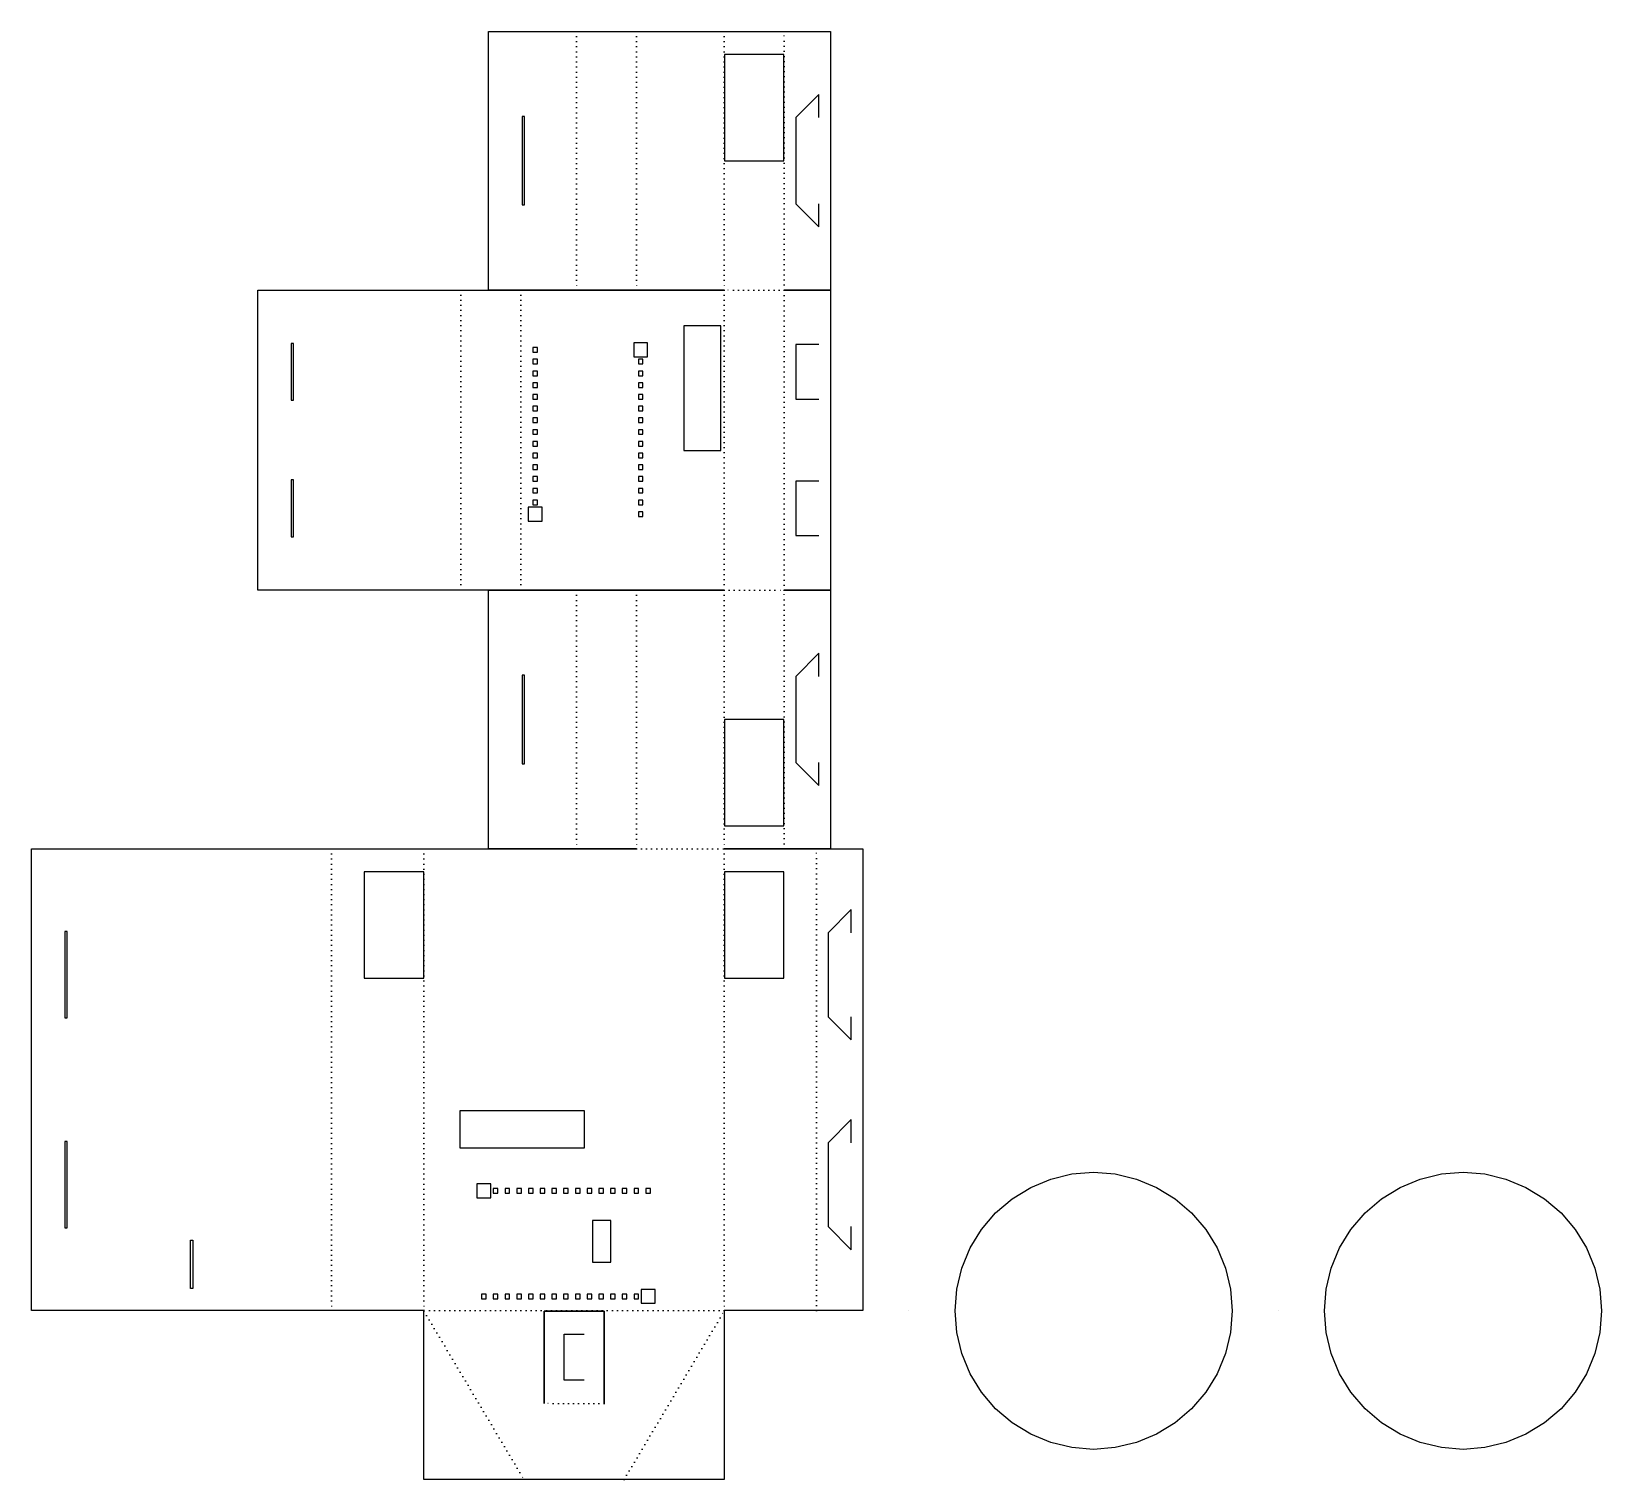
# Model space of a CAD drawing. Extents: x 0 to 340, y 0 to 314.
import ezdxf

# ---------------------------------------------------------------- set-up
doc = ezdxf.new("R2010")
doc.units = 0
doc.linetypes.add('DOTTED', pattern=[1, 0, -1])
for name, color, linetype in [('-135', 1, 'CONTINUOUS'), ('-90', 1, 'CONTINUOUS'), ('180', 1, 'CONTINUOUS'), ('90', 1, 'CONTINUOUS')]:
    doc.layers.add(name, color=color, linetype=linetype)

msp = doc.modelspace()

# ---------------------------------------------------------------- linework, layer by layer
at = {"layer": '-135', "color": 1, "linetype": 'DOTTED'}
for p, q in [((85, 36.5), (106.67, 0)), ((128.33, 0), (150, 36.5))]:
    msp.add_line(p, q, dxfattribs=at)
at = {"layer": '-90', "color": 1, "linetype": 'DOTTED'}
for p, q in [((118, 313.6), (118, 257.6)), ((131, 313.6), (131, 257.6)), ((150, 313.6), (150, 257.6)), ((163, 257.6), (163, 313.6)), ((163, 257.6), (150, 257.6)), ((118, 192.6), (118, 136.6)), ((131, 192.6), (131, 136.6)), ((150, 192.6), (150, 136.6)), ((150, 192.6), (163, 192.6)), ((163, 136.6), (163, 192.6))]:
    msp.add_line(p, q, dxfattribs=at)
at = {"layer": '180', "color": 1, "linetype": 'DOTTED'}
msp.add_line((131, 136.6), (150, 136.6), dxfattribs=at)
at = {"layer": '90', "color": 1, "linetype": 'DOTTED'}
for p, q in [((93, 257.6), (93, 192.6)), ((106, 257.6), (106, 192.6)), ((150, 257.6), (150, 192.6)), ((163, 192.6), (163, 257.6)), ((65, 136.6), (65, 36.6)), ((85, 136.6), (85, 36.6)), ((150, 136.6), (150, 36.6)), ((170, 36.6), (170, 136.6)), ((150, 36.6), (85, 36.6)), ((124, 16.5), (111, 16.5))]:
    msp.add_line(p, q, dxfattribs=at)
at = {"layer": 'cut', "color": 5}
for p, q in [((99, 313.6), (118, 313.6)), ((99, 257.6), (99, 313.6)), ((118, 313.6), (131, 313.6)), ((131, 313.6), (150, 313.6)), ((150, 313.6), (163, 313.6)), ((163, 313.6), (173, 313.6)), ((173, 313.6), (173, 257.6)), ((162.94, 308.6), (150.06, 308.6)), ((150.06, 308.6), (150.06, 285.6)), ((162.94, 285.6), (162.94, 308.6)), ((170.5, 299.93), (165.5, 294.93)), ((170.5, 294.93), (170.5, 299.93)), ((106.75, 295.18), (106.25, 295.18)), ((106.25, 295.18), (106.25, 276.02)), ((106.75, 276.02), (106.75, 295.18)), ((165.5, 294.93), (165.5, 276.27)), ((150.06, 285.6), (162.94, 285.6)), ((106.25, 276.02), (106.75, 276.02)), ((165.5, 276.27), (170.5, 271.27)), ((170.5, 271.27), (170.5, 276.27)), ((49, 257.6), (93, 257.6)), ((49, 192.6), (49, 257.6)), ((93, 257.6), (106, 257.6)), ((118, 257.6), (99, 257.6)), ((106, 257.6), (150, 257.6)), ((131, 257.6), (118, 257.6)), ((150, 257.6), (131, 257.6)), ((173, 257.6), (163, 257.6)), ((163, 257.6), (173, 257.6)), ((173, 257.6), (173, 192.6)), ((149.25, 249.85), (141.25, 249.85)), ((141.25, 249.85), (141.25, 222.85)), ((149.25, 222.85), (149.25, 249.85)), ((56.75, 246.03), (56.25, 246.03)), ((56.25, 246.03), (56.25, 233.71)), ((56.75, 233.71), (56.75, 246.03)), ((109.57, 245.13), (108.57, 245.13)), ((108.57, 245.13), (108.57, 244.13)), ((109.57, 244.13), (109.57, 245.13)), ((133.43, 246.13), (130.43, 246.13)), ((130.43, 246.13), (130.43, 243.13)), ((133.43, 243.13), (133.43, 246.13)), ((170.5, 245.78), (165.5, 245.78)), ((165.5, 245.78), (165.5, 233.96)), ((108.57, 244.13), (109.57, 244.13)), ((109.57, 242.59), (108.57, 242.59)), ((108.57, 242.59), (108.57, 241.59)), ((108.57, 241.59), (109.57, 241.59)), ((109.57, 241.59), (109.57, 242.59)), ((130.43, 243.13), (133.43, 243.13)), ((132.43, 242.59), (131.43, 242.59)), ((131.43, 242.59), (131.43, 241.59)), ((131.43, 241.59), (132.43, 241.59)), ((132.43, 241.59), (132.43, 242.59)), ((109.57, 240.05), (108.57, 240.05)), ((108.57, 240.05), (108.57, 239.05)), ((108.57, 239.05), (109.57, 239.05)), ((109.57, 239.05), (109.57, 240.05)), ((132.43, 240.05), (131.43, 240.05)), ((131.43, 240.05), (131.43, 239.05)), ((131.43, 239.05), (132.43, 239.05)), ((132.43, 239.05), (132.43, 240.05)), ((109.57, 237.51), (108.57, 237.51)), ((108.57, 237.51), (108.57, 236.51)), ((108.57, 236.51), (109.57, 236.51)), ((109.57, 234.97), (108.57, 234.97)), ((108.57, 234.97), (108.57, 233.97)), ((109.57, 236.51), (109.57, 237.51)), ((109.57, 233.97), (109.57, 234.97)), ((132.43, 237.51), (131.43, 237.51)), ((131.43, 237.51), (131.43, 236.51)), ((131.43, 236.51), (132.43, 236.51)), ((132.43, 234.97), (131.43, 234.97)), ((131.43, 234.97), (131.43, 233.97)), ((132.43, 236.51), (132.43, 237.51)), ((132.43, 233.97), (132.43, 234.97)), ((56.25, 233.71), (56.75, 233.71)), ((108.57, 233.97), (109.57, 233.97)), ((109.57, 232.43), (108.57, 232.43)), ((108.57, 232.43), (108.57, 231.43)), ((108.57, 231.43), (109.57, 231.43)), ((109.57, 231.43), (109.57, 232.43)), ((131.43, 233.97), (132.43, 233.97)), ((132.43, 232.43), (131.43, 232.43)), ((131.43, 232.43), (131.43, 231.43)), ((131.43, 231.43), (132.43, 231.43)), ((132.43, 231.43), (132.43, 232.43)), ((165.5, 233.96), (170.5, 233.96)), ((109.57, 229.89), (108.57, 229.89)), ((108.57, 229.89), (108.57, 228.89)), ((108.57, 228.89), (109.57, 228.89)), ((109.57, 228.89), (109.57, 229.89)), ((132.43, 229.89), (131.43, 229.89)), ((131.43, 229.89), (131.43, 228.89)), ((131.43, 228.89), (132.43, 228.89)), ((132.43, 228.89), (132.43, 229.89)), ((109.57, 227.35), (108.57, 227.35)), ((108.57, 227.35), (108.57, 226.35)), ((108.57, 226.35), (109.57, 226.35)), ((109.57, 224.81), (108.57, 224.81)), ((108.57, 224.81), (108.57, 223.81)), ((109.57, 226.35), (109.57, 227.35)), ((109.57, 223.81), (109.57, 224.81)), ((132.43, 227.35), (131.43, 227.35)), ((131.43, 227.35), (131.43, 226.35)), ((131.43, 226.35), (132.43, 226.35)), ((132.43, 224.81), (131.43, 224.81)), ((131.43, 224.81), (131.43, 223.81)), ((132.43, 226.35), (132.43, 227.35)), ((132.43, 223.81), (132.43, 224.81)), ((108.57, 223.81), (109.57, 223.81)), ((109.57, 222.27), (108.57, 222.27)), ((108.57, 222.27), (108.57, 221.27)), ((108.57, 221.27), (109.57, 221.27)), ((109.57, 221.27), (109.57, 222.27)), ((131.43, 223.81), (132.43, 223.81)), ((132.43, 222.27), (131.43, 222.27)), ((131.43, 222.27), (131.43, 221.27)), ((131.43, 221.27), (132.43, 221.27)), ((132.43, 221.27), (132.43, 222.27)), ((141.25, 222.85), (149.25, 222.85)), ((109.57, 219.73), (108.57, 219.73)), ((108.57, 219.73), (108.57, 218.73)), ((108.57, 218.73), (109.57, 218.73)), ((109.57, 218.73), (109.57, 219.73)), ((132.43, 219.73), (131.43, 219.73)), ((131.43, 219.73), (131.43, 218.73)), ((131.43, 218.73), (132.43, 218.73)), ((132.43, 218.73), (132.43, 219.73)), ((56.75, 216.49), (56.25, 216.49)), ((56.25, 216.49), (56.25, 204.17)), ((56.75, 204.17), (56.75, 216.49)), ((109.57, 217.19), (108.57, 217.19)), ((108.57, 217.19), (108.57, 216.19)), ((108.57, 216.19), (109.57, 216.19)), ((109.57, 214.65), (108.57, 214.65)), ((108.57, 214.65), (108.57, 213.65)), ((109.57, 216.19), (109.57, 217.19)), ((109.57, 213.65), (109.57, 214.65)), ((132.43, 217.19), (131.43, 217.19)), ((131.43, 217.19), (131.43, 216.19)), ((131.43, 216.19), (132.43, 216.19)), ((132.43, 214.65), (131.43, 214.65)), ((131.43, 214.65), (131.43, 213.65)), ((132.43, 216.19), (132.43, 217.19)), ((132.43, 213.65), (132.43, 214.65)), ((170.5, 216.24), (165.5, 216.24)), ((165.5, 216.24), (165.5, 204.42)), ((108.57, 213.65), (109.57, 213.65)), ((109.57, 212.11), (108.57, 212.11)), ((108.57, 212.11), (108.57, 211.11)), ((108.57, 211.11), (109.57, 211.11)), ((109.57, 211.11), (109.57, 212.11)), ((131.43, 213.65), (132.43, 213.65)), ((132.43, 212.11), (131.43, 212.11)), ((131.43, 212.11), (131.43, 211.11)), ((131.43, 211.11), (132.43, 211.11)), ((132.43, 211.11), (132.43, 212.11)), ((110.57, 210.57), (107.57, 210.57)), ((107.57, 210.57), (107.57, 207.57)), ((107.57, 207.57), (110.57, 207.57)), ((110.57, 207.57), (110.57, 210.57)), ((132.43, 209.57), (131.43, 209.57)), ((131.43, 209.57), (131.43, 208.57)), ((131.43, 208.57), (132.43, 208.57)), ((132.43, 208.57), (132.43, 209.57)), ((56.25, 204.17), (56.75, 204.17)), ((165.5, 204.42), (170.5, 204.42)), ((93, 192.6), (49, 192.6)), ((106, 192.6), (93, 192.6)), ((99, 192.6), (118, 192.6)), ((99, 136.6), (99, 192.6)), ((150, 192.6), (106, 192.6)), ((118, 192.6), (131, 192.6)), ((131, 192.6), (150, 192.6)), ((173, 192.6), (163, 192.6)), ((163, 192.6), (173, 192.6)), ((173, 192.6), (173, 136.6)), ((170.5, 178.93), (165.5, 173.93)), ((170.5, 173.93), (170.5, 178.93)), ((106.75, 174.18), (106.25, 174.18)), ((106.25, 174.18), (106.25, 155.02)), ((106.75, 155.02), (106.75, 174.18)), ((165.5, 173.93), (165.5, 155.27)), ((162.94, 164.6), (150.06, 164.6)), ((150.06, 164.6), (150.06, 141.6)), ((162.94, 141.6), (162.94, 164.6)), ((106.25, 155.02), (106.75, 155.02)), ((165.5, 155.27), (170.5, 150.27)), ((170.5, 150.27), (170.5, 155.27)), ((150.06, 141.6), (162.94, 141.6)), ((0, 136.6), (65, 136.6)), ((0, 36.6), (0, 136.6)), ((65, 136.6), (85, 136.6)), ((85, 136.6), (104, 136.6)), ((85, 136.6), (85, 136.6)), ((118, 136.6), (99, 136.6)), ((104, 136.6), (131, 136.6)), ((131, 136.6), (118, 136.6)), ((150, 136.6), (150, 136.6)), ((163, 136.6), (150, 136.6)), ((150, 136.6), (170, 136.6)), ((173, 136.6), (163, 136.6)), ((170, 136.6), (180, 136.6)), ((180, 136.6), (180, 36.6)), ((84.94, 131.6), (72.07, 131.6)), ((72.07, 131.6), (72.07, 108.6)), ((84.94, 108.6), (84.94, 131.6)), ((162.94, 131.6), (150.06, 131.6)), ((150.06, 131.6), (150.06, 108.6)), ((162.94, 108.6), (162.94, 131.6)), ((177.5, 123.42), (172.5, 118.42)), ((177.5, 118.42), (177.5, 123.42)), ((7.75, 118.67), (7.25, 118.67)), ((7.25, 118.67), (7.25, 99.99)), ((7.75, 99.99), (7.75, 118.67)), ((172.5, 118.42), (172.5, 100.24)), ((72.07, 108.6), (84.94, 108.6)), ((150.06, 108.6), (162.94, 108.6)), ((7.25, 99.99), (7.75, 99.99)), ((172.5, 100.24), (177.5, 95.24)), ((177.5, 95.24), (177.5, 100.24)), ((119.75, 79.85), (92.75, 79.85)), ((92.75, 79.85), (92.75, 71.85)), ((119.75, 71.85), (119.75, 79.85)), ((177.5, 77.96), (172.5, 72.96)), ((177.5, 72.96), (177.5, 77.96)), ((7.75, 73.21), (7.25, 73.21)), ((7.25, 73.21), (7.25, 54.53)), ((7.75, 54.53), (7.75, 73.21)), ((92.75, 71.85), (119.75, 71.85)), ((172.5, 72.96), (172.5, 54.78)), ((216.38, 63.28), (220.73, 65.08)), ((220.73, 65.08), (225.31, 66.18)), ((225.31, 66.18), (230, 66.55)), ((230, 66.55), (234.69, 66.18)), ((234.69, 66.18), (239.27, 65.08)), ((239.27, 65.08), (243.62, 63.28)), ((296.38, 63.28), (300.73, 65.08)), ((300.73, 65.08), (305.31, 66.18)), ((305.31, 66.18), (310, 66.55)), ((310, 66.55), (314.69, 66.18)), ((314.69, 66.18), (319.27, 65.08)), ((319.27, 65.08), (323.62, 63.28)), ((99.47, 64.03), (96.47, 64.03)), ((96.47, 64.03), (96.47, 61.03)), ((99.47, 61.03), (99.47, 64.03)), ((101.01, 63.03), (100.01, 63.03)), ((100.01, 63.03), (100.01, 62.03)), ((100.01, 62.03), (101.01, 62.03)), ((101.01, 62.03), (101.01, 63.03)), ((103.55, 63.03), (102.55, 63.03)), ((102.55, 63.03), (102.55, 62.03)), ((102.55, 62.03), (103.55, 62.03)), ((103.55, 62.03), (103.55, 63.03)), ((106.09, 63.03), (105.09, 63.03)), ((105.09, 63.03), (105.09, 62.03)), ((105.09, 62.03), (106.09, 62.03)), ((106.09, 62.03), (106.09, 63.03)), ((108.63, 63.03), (107.63, 63.03)), ((107.63, 63.03), (107.63, 62.03)), ((107.63, 62.03), (108.63, 62.03)), ((108.63, 62.03), (108.63, 63.03)), ((111.17, 63.03), (110.17, 63.03)), ((110.17, 63.03), (110.17, 62.03)), ((110.17, 62.03), (111.17, 62.03)), ((111.17, 62.03), (111.17, 63.03)), ((113.71, 63.03), (112.71, 63.03)), ((112.71, 63.03), (112.71, 62.03)), ((112.71, 62.03), (113.71, 62.03)), ((113.71, 62.03), (113.71, 63.03)), ((116.25, 63.03), (115.25, 63.03)), ((115.25, 63.03), (115.25, 62.03)), ((115.25, 62.03), (116.25, 62.03)), ((116.25, 62.03), (116.25, 63.03)), ((118.79, 63.03), (117.79, 63.03)), ((117.79, 63.03), (117.79, 62.03)), ((117.79, 62.03), (118.79, 62.03)), ((118.79, 62.03), (118.79, 63.03)), ((121.33, 63.03), (120.33, 63.03)), ((120.33, 63.03), (120.33, 62.03)), ((120.33, 62.03), (121.33, 62.03)), ((121.33, 62.03), (121.33, 63.03)), ((123.87, 63.03), (122.87, 63.03)), ((122.87, 63.03), (122.87, 62.03)), ((122.87, 62.03), (123.87, 62.03)), ((123.87, 62.03), (123.87, 63.03)), ((126.41, 63.03), (125.41, 63.03)), ((125.41, 63.03), (125.41, 62.03)), ((125.41, 62.03), (126.41, 62.03)), ((126.41, 62.03), (126.41, 63.03)), ((128.95, 63.03), (127.95, 63.03)), ((127.95, 63.03), (127.95, 62.03)), ((127.95, 62.03), (128.95, 62.03)), ((128.95, 62.03), (128.95, 63.03)), ((131.49, 63.03), (130.49, 63.03)), ((130.49, 63.03), (130.49, 62.03)), ((130.49, 62.03), (131.49, 62.03)), ((131.49, 62.03), (131.49, 63.03)), ((134.03, 63.03), (133.03, 63.03)), ((133.03, 63.03), (133.03, 62.03)), ((133.03, 62.03), (134.03, 62.03)), ((134.03, 62.03), (134.03, 63.03)), ((212.37, 60.82), (216.38, 63.28)), ((243.62, 63.28), (247.63, 60.82)), ((292.37, 60.82), (296.38, 63.28)), ((323.62, 63.28), (327.63, 60.82)), ((96.47, 61.03), (99.47, 61.03)), ((208.79, 57.76), (212.37, 60.82)), ((247.63, 60.82), (251.21, 57.76)), ((288.79, 57.76), (292.37, 60.82)), ((327.63, 60.82), (331.21, 57.76)), ((7.25, 54.53), (7.75, 54.53)), ((125.5, 56.1), (121.5, 56.1)), ((121.5, 56.1), (121.5, 47.1)), ((125.5, 47.1), (125.5, 56.1)), ((172.5, 54.78), (177.5, 49.78)), ((177.5, 49.78), (177.5, 54.78)), ((205.73, 54.18), (208.79, 57.76)), ((251.21, 57.76), (254.27, 54.18)), ((285.73, 54.18), (288.79, 57.76)), ((331.21, 57.76), (334.27, 54.18)), ((34.42, 41.35), (34.42, 51.85)), ((34.42, 51.85), (34.92, 51.85)), ((34.92, 51.85), (34.92, 41.35)), ((203.27, 50.17), (205.73, 54.18)), ((254.27, 54.18), (256.73, 50.17)), ((283.27, 50.17), (285.73, 54.18)), ((334.27, 54.18), (336.73, 50.17)), ((201.47, 45.82), (203.27, 50.17)), ((256.73, 50.17), (258.53, 45.82)), ((281.47, 45.82), (283.27, 50.17)), ((336.73, 50.17), (338.53, 45.82)), ((121.5, 47.1), (125.5, 47.1)), ((200.37, 41.24), (201.47, 45.82)), ((258.53, 45.82), (259.63, 41.24)), ((280.37, 41.24), (281.47, 45.82)), ((338.53, 45.82), (339.63, 41.24)), ((34.92, 41.35), (34.42, 41.35)), ((135.03, 41.17), (132.03, 41.17)), ((132.03, 41.17), (132.03, 38.17)), ((135.03, 38.17), (135.03, 41.17)), ((200, 36.55), (200.37, 41.24)), ((259.63, 41.24), (260, 36.55)), ((280, 36.55), (280.37, 41.24)), ((339.63, 41.24), (340, 36.55)), ((98.47, 40.17), (97.47, 40.17)), ((97.47, 40.17), (97.47, 39.17)), ((97.47, 39.17), (98.47, 39.17)), ((98.47, 39.17), (98.47, 40.17)), ((101.01, 40.17), (100.01, 40.17)), ((100.01, 40.17), (100.01, 39.17)), ((100.01, 39.17), (101.01, 39.17)), ((101.01, 39.17), (101.01, 40.17)), ((103.55, 40.17), (102.55, 40.17)), ((102.55, 40.17), (102.55, 39.17)), ((102.55, 39.17), (103.55, 39.17)), ((103.55, 39.17), (103.55, 40.17)), ((106.09, 40.17), (105.09, 40.17)), ((105.09, 40.17), (105.09, 39.17)), ((105.09, 39.17), (106.09, 39.17)), ((106.09, 39.17), (106.09, 40.17)), ((108.63, 40.17), (107.63, 40.17)), ((107.63, 40.17), (107.63, 39.17)), ((107.63, 39.17), (108.63, 39.17)), ((108.63, 39.17), (108.63, 40.17)), ((111.17, 40.17), (110.17, 40.17)), ((110.17, 40.17), (110.17, 39.17)), ((110.17, 39.17), (111.17, 39.17)), ((111.17, 39.17), (111.17, 40.17)), ((113.71, 40.17), (112.71, 40.17)), ((112.71, 40.17), (112.71, 39.17)), ((112.71, 39.17), (113.71, 39.17)), ((113.71, 39.17), (113.71, 40.17)), ((116.25, 40.17), (115.25, 40.17)), ((115.25, 40.17), (115.25, 39.17)), ((115.25, 39.17), (116.25, 39.17)), ((116.25, 39.17), (116.25, 40.17)), ((118.79, 40.17), (117.79, 40.17)), ((117.79, 40.17), (117.79, 39.17)), ((117.79, 39.17), (118.79, 39.17)), ((118.79, 39.17), (118.79, 40.17)), ((121.33, 40.17), (120.33, 40.17)), ((120.33, 40.17), (120.33, 39.17)), ((120.33, 39.17), (121.33, 39.17)), ((121.33, 39.17), (121.33, 40.17)), ((123.87, 40.17), (122.87, 40.17)), ((122.87, 40.17), (122.87, 39.17)), ((122.87, 39.17), (123.87, 39.17)), ((123.87, 39.17), (123.87, 40.17)), ((126.41, 40.17), (125.41, 40.17)), ((125.41, 40.17), (125.41, 39.17)), ((125.41, 39.17), (126.41, 39.17)), ((126.41, 39.17), (126.41, 40.17)), ((128.95, 40.17), (127.95, 40.17)), ((127.95, 40.17), (127.95, 39.17)), ((127.95, 39.17), (128.95, 39.17)), ((128.95, 39.17), (128.95, 40.17)), ((131.49, 40.17), (130.49, 40.17)), ((130.49, 40.17), (130.49, 39.17)), ((130.49, 39.17), (131.49, 39.17)), ((131.49, 39.17), (131.49, 40.17)), ((132.03, 38.17), (135.03, 38.17)), ((26, 36.6), (0, 36.6)), ((0, 36.6), (0, 36.6)), ((39, 36.6), (26, 36.6)), ((65, 36.6), (39, 36.6)), ((85, 36.6), (65, 36.6)), ((65, 36.6), (65, 36.6)), ((85, 36.5), (85, 36.6)), ((85, 0), (85, 36.5)), ((124, 36.5), (111, 36.5)), ((111, 36.5), (111, 16.5)), ((111, 36.5), (124, 36.5)), ((111, 16.5), (111, 36.5)), ((124, 16.5), (124, 36.5)), ((124, 36.5), (124, 16.5)), ((150, 36.6), (150, 36.5)), ((170, 36.6), (150, 36.6)), ((150, 36.5), (150, 0)), ((180, 36.6), (170, 36.6)), ((190, 36.55), (190, 36.55)), ((190, 36.55), (190, 36.55)), ((190, 36.55), (190, 36.55)), ((190, 36.55), (190, 36.55)), ((200.37, 31.86), (200, 36.55)), ((260, 36.55), (259.63, 31.86)), ((270, 36.55), (270, 36.55)), ((270, 36.55), (270, 36.55)), ((270, 36.55), (270, 36.55)), ((270, 36.55), (270, 36.55)), ((280.37, 31.86), (280, 36.55)), ((340, 36.55), (339.63, 31.86)), ((115.33, 21.5), (115.33, 31.5)), ((115.33, 31.5), (119.67, 31.5)), ((201.47, 27.28), (200.37, 31.86)), ((259.63, 31.86), (258.53, 27.28)), ((281.47, 27.28), (280.37, 31.86)), ((339.63, 31.86), (338.53, 27.28)), ((203.27, 22.93), (201.47, 27.28)), ((258.53, 27.28), (256.73, 22.93)), ((283.27, 22.93), (281.47, 27.28)), ((338.53, 27.28), (336.73, 22.93)), ((119.67, 21.5), (115.33, 21.5)), ((205.73, 18.92), (203.27, 22.93)), ((256.73, 22.93), (254.27, 18.92)), ((285.73, 18.92), (283.27, 22.93)), ((336.73, 22.93), (334.27, 18.92)), ((208.79, 15.34), (205.73, 18.92)), ((254.27, 18.92), (251.21, 15.34)), ((288.79, 15.34), (285.73, 18.92)), ((334.27, 18.92), (331.21, 15.34)), ((212.37, 12.28), (208.79, 15.34)), ((251.21, 15.34), (247.63, 12.28)), ((292.37, 12.28), (288.79, 15.34)), ((331.21, 15.34), (327.63, 12.28)), ((216.38, 9.82), (212.37, 12.28)), ((247.63, 12.28), (243.62, 9.82)), ((296.38, 9.82), (292.37, 12.28)), ((327.63, 12.28), (323.62, 9.82)), ((220.73, 8.02), (216.38, 9.82)), ((225.31, 6.92), (220.73, 8.02)), ((230, 6.55), (225.31, 6.92)), ((234.69, 6.92), (230, 6.55)), ((239.27, 8.02), (234.69, 6.92)), ((243.62, 9.82), (239.27, 8.02)), ((300.73, 8.02), (296.38, 9.82)), ((305.31, 6.92), (300.73, 8.02)), ((310, 6.55), (305.31, 6.92)), ((314.69, 6.92), (310, 6.55)), ((319.27, 8.02), (314.69, 6.92)), ((323.62, 9.82), (319.27, 8.02)), ((106.67, 0), (85, 0)), ((128.33, 0), (106.67, 0)), ((150, 0), (128.33, 0))]:
    msp.add_line(p, q, dxfattribs=at)

doc.saveas('drawing.dxf')
